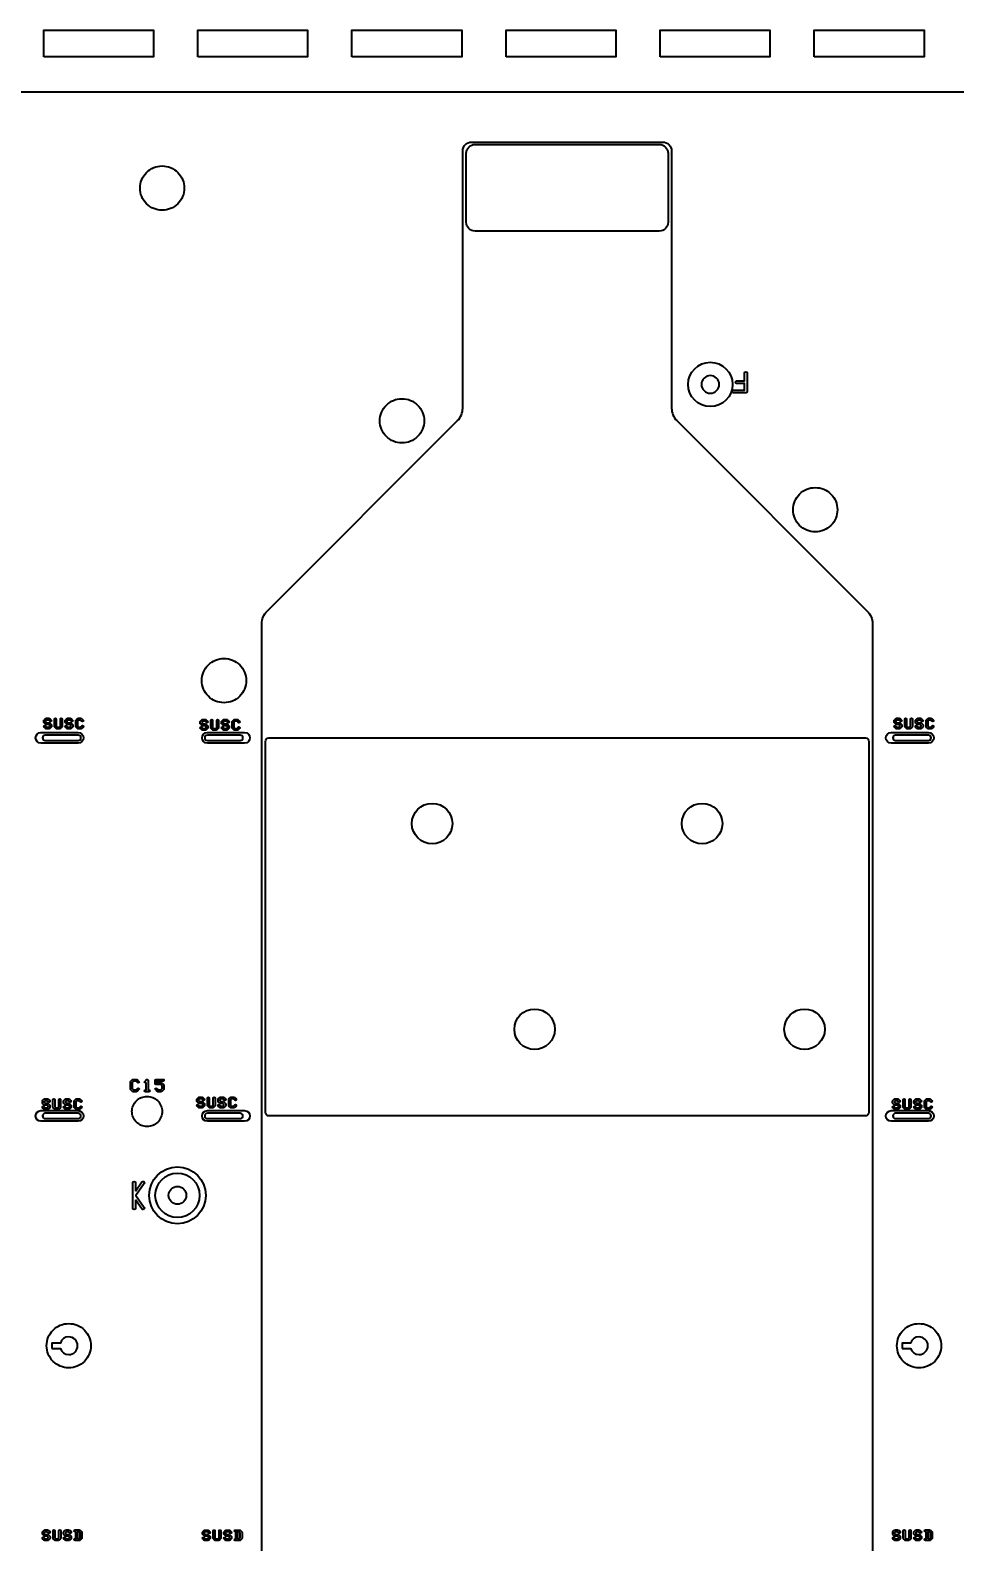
# Model space of a CAD drawing. Extents: x 2864 to 3941, y 2420 to 3182.
# Drawn here: x 3081.8 to 3134, y 2686.2 to 2771.5 of the extents above; entities that cross this region are included whole.
import ezdxf

# ---------------------------------------------------------------- set-up
doc = ezdxf.new("R2010")
doc.units = 0
doc.layers.get('Defpoints').update_dxf_attribs({"lineweight": 0})
for name, color, linetype in [('susb-t_layer0', 3, 'Continuous'), ('susc-t_layer1', 2, 'Continuous'), ('ttr1_panel_layer3', 7, 'Continuous')]:
    doc.layers.add(name, color=color, linetype=linetype)
doc.layers.add('尺寸線', color=3, linetype='Continuous', lineweight=0)
doc.styles.get("Standard").update_dxf_attribs({"font": 'simplex.shx', "height": 2.7})
doc.dimstyles.get("Standard").update_dxf_attribs({"dimtxt": 6, "dimasz": 0.18, "dimexe": 0.18, "dimexo": 0.0625, "dimgap": 0.09, "dimtad": 0, "dimtih": 1, "dimtoh": 1, "dimdec": 4, "dimzin": 0, "dimdsep": 46, "dimtxsty": 'Standard', "dimcen": 0.09, "dimadec": 0, "dimazin": 0, "dimtfac": 1, "dimtdec": 4, "dimtofl": 0, "dimtmove": 0, "dimatfit": 3, "dimfxl": 0, "dimtolj": 1, "dimtzin": 0, "dimarcsym": 0})

# ---------------------------------------------------------------- blocks, each defined once
blk = doc.blocks.new('*D6')
at = {"layer": 'Defpoints', "color": 0, "linetype": 'Continuous'}
for p in [(3264.244, 2768.025), (3072.244, 2751.506), (3264.244, 2751.506)]:
    blk.add_point(p, dxfattribs=at)
at = {"layer": '尺寸線', "color": 0, "linetype": 'Continuous', "lineweight": -2}
for p, q in [((3072.244, 2751.569), (3072.244, 2768.205)), ((3072.424, 2768.025), (3150.568, 2768.025)), ((3264.064, 2768.025), (3168.748, 2768.025)), ((3264.244, 2751.569), (3264.244, 2768.205))]:
    blk.add_line(p, q, dxfattribs=at)
at = {"layer": '尺寸線', "color": 0, "linetype": 'Continuous'}
for points in [[(3072.424, 2768.055), (3072.424, 2767.995), (3072.244, 2768.025)], [(3264.064, 2767.995), (3264.064, 2768.055), (3264.244, 2768.025)]]:
    blk.add_solid(points, dxfattribs=at)
at = {"layer": '尺寸線', "color": 0, "linetype": 'Continuous', "insert": (3159.658, 2768.025), "char_height": 2.7, "attachment_point": 5}
blk.add_mtext('\\A1;192.0000', dxfattribs=at)

msp = doc.modelspace()

# ---------------------------------------------------------------- linework, layer by layer
at = {"layer": 'susb-t_layer0', "linetype": 'Continuous'}
msp.add_lwpolyline([(3106.4627, 2760.65365), (3106.4627, 2764.54823, -0.414216), (3106.96258, 2765.04835), (3117.36261, 2765.04835, -0.414367), (3117.86273, 2764.54823), (3117.86273, 2760.65365, -0.414365), (3117.36261, 2760.15377), (3106.96258, 2760.15377, -0.414216)], format="xyb", close=True, dxfattribs=at)
at = {"layer": 'susc-t_layer1', "linetype": 'Continuous'}
msp.add_lwpolyline([(3095.12719, 2710.42347), (3095.12719, 2731.35947, -0.414223), (3095.32719, 2731.55947), (3128.99494, 2731.55947, -0.414223), (3129.19494, 2731.35947), (3129.19494, 2710.42347, -0.414223), (3128.99494, 2710.22347), (3095.32719, 2710.22347, -0.414223)], format="xyb", close=True, dxfattribs=at)
at = {"layer": 'susc-t_layer1'}
for centre in [(3104.53967, 2726.72077), (3119.77942, 2726.72077), (3110.32173, 2715.115), (3125.56173, 2715.115)]:
    msp.add_circle(centre, 1.14241, dxfattribs=at)
at = {"layer": 'ttr1_panel_layer3'}
for p, q in [((3084.47026, 2686.26367), (3084.38748, 2686.26367)), ((3093.50978, 2686.25847), (3093.427, 2686.25847)), ((3132.47026, 2686.26367), (3132.38748, 2686.26367))]:
    msp.add_line(p, q, dxfattribs=at)
at = {"layer": 'ttr1_panel_layer3', "linetype": 'Continuous'}
for points in [[(3082.61107, 2769.99278), (3082.61107, 2771.49278), (3088.81107, 2771.49278), (3088.81107, 2769.99278)], [(3091.31107, 2769.99278), (3091.31107, 2771.49278), (3097.51107, 2771.49278), (3097.51107, 2769.99278)], [(3100.01107, 2769.99278), (3100.01107, 2771.49278), (3106.21107, 2771.49278), (3106.21107, 2769.99278)], [(3108.71107, 2769.99278), (3108.71107, 2771.49278), (3114.91107, 2771.49278), (3114.91107, 2769.99278)], [(3117.41107, 2769.99278), (3117.41107, 2771.49278), (3123.61107, 2771.49278), (3123.61107, 2769.99278)], [(3126.11107, 2769.99278), (3126.11107, 2771.49278), (3132.31107, 2771.49278), (3132.31107, 2769.99278)], [(3084.52026, 2686.36367), (3084.61511, 2686.36367), (3084.6686, 2686.41716), (3084.6686, 2686.70687), (3084.61511, 2686.76036), (3084.52026, 2686.76036)], [(3093.55978, 2686.35847), (3093.65463, 2686.35847), (3093.70812, 2686.41196), (3093.70812, 2686.70166), (3093.65463, 2686.75515), (3093.55978, 2686.75515)], [(3132.52026, 2686.36367), (3132.61511, 2686.36367), (3132.6686, 2686.41716), (3132.6686, 2686.70687), (3132.61511, 2686.76036), (3132.52026, 2686.76036)]]:
    msp.add_lwpolyline(points, close=True, dxfattribs=at)
for points in [[(3094.92399, 2667.73867), (3094.92399, 2737.99786, -0.198849), (3095.21685, 2738.70474), (3105.97223, 2749.46012, 0.198916), (3106.26509, 2750.16726), (3106.26509, 2764.68031, -0.414068), (3106.76522, 2765.18018), (3117.56022, 2765.18018, -0.414218), (3118.06009, 2764.68031), (3118.06009, 2750.16726, 0.198916), (3118.35295, 2749.46012), (3129.10528, 2738.70779, -0.198916), (3129.39814, 2738.00066), (3129.39814, 2667.70082, -0.198917), (3129.10528, 2666.99369), (3117.35103, 2655.23943, 0.198625), (3117.20487, 2654.88627), (3117.20487, 2646.80551, -0.414364), (3116.70474, 2646.30539), (3107.70476, 2646.30539, -0.414217), (3107.20489, 2646.80551), (3107.20489, 2654.83648, 0.198853), (3107.05843, 2655.18996), (3095.21685, 2667.03153, -0.198917)], [(3088.04933, 2762.58209, -0.414215), (3089.29933, 2763.83209, -0.414215), (3090.54933, 2762.58209, -0.414215), (3089.29933, 2761.33209, -0.414215)], [(3119.74359, 2751.50645, 0.414217), (3120.24359, 2751.00645, 0.414217), (3120.74359, 2751.50645, 0.414217), (3120.24359, 2752.00645, 0.414217)], [(3101.58744, 2749.45072, -0.414215), (3102.83744, 2750.70072, -0.414215), (3104.08744, 2749.45072, -0.414215), (3102.83744, 2748.20072, -0.414215)], [(3124.91663, 2744.4339, -0.414215), (3126.16663, 2745.6839, -0.414215), (3127.41663, 2744.4339, -0.414215), (3126.16663, 2743.1839, -0.414215)], [(3091.53994, 2734.79199, -0.414215), (3092.78994, 2736.04199, -0.414215), (3094.03994, 2734.79199, -0.414215), (3092.78994, 2733.54199, -0.414215)], [(3082.61932, 2732.44894), (3082.61932, 2732.53172, -0.200121), (3082.63412, 2732.56723), (3082.71659, 2732.6497, -0.200121), (3082.7521, 2732.6645), (3082.91767, 2732.6645, -0.200121), (3082.95318, 2732.6497), (3083.0358, 2732.56708, -1), (3082.96509, 2732.49637), (3082.89696, 2732.5645), (3082.77281, 2732.5645), (3082.71932, 2732.51101), (3082.71932, 2732.46965), (3082.77281, 2732.41616), (3082.91767, 2732.41616, -0.200121), (3082.95318, 2732.40136), (3083.03565, 2732.31889, -0.200121), (3083.05045, 2732.28338), (3083.05045, 2732.20059, -0.200121), (3083.03565, 2732.16508), (3082.95318, 2732.08261, -0.200121), (3082.91767, 2732.06781), (3082.7521, 2732.06781, -0.200121), (3082.71659, 2732.08261), (3082.63397, 2732.16524, -1), (3082.70468, 2732.23595), (3082.77281, 2732.16781), (3082.89696, 2732.16781), (3082.95045, 2732.2213), (3082.95045, 2732.26267), (3082.89696, 2732.31616), (3082.7521, 2732.31616, -0.200121), (3082.71659, 2732.33096), (3082.63412, 2732.41343, -0.200121)], [(3083.21932, 2732.20059), (3083.21932, 2732.6145, -1), (3083.31932, 2732.6145), (3083.31932, 2732.2213), (3083.37281, 2732.16781), (3083.49696, 2732.16781), (3083.55045, 2732.2213), (3083.55045, 2732.6145, -1), (3083.65045, 2732.6145), (3083.65045, 2732.20059, -0.200121), (3083.63565, 2732.16508), (3083.55318, 2732.08261, -0.200121), (3083.51767, 2732.06781), (3083.3521, 2732.06781, -0.200121), (3083.31659, 2732.08261), (3083.23412, 2732.16508, -0.200121)], [(3083.81932, 2732.44894), (3083.81932, 2732.53172, -0.200121), (3083.83412, 2732.56723), (3083.91659, 2732.6497, -0.200121), (3083.9521, 2732.6645), (3084.11767, 2732.6645, -0.200121), (3084.15318, 2732.6497), (3084.2358, 2732.56708, -1), (3084.16509, 2732.49637), (3084.09696, 2732.5645), (3083.97281, 2732.5645), (3083.91932, 2732.51101), (3083.91932, 2732.46965), (3083.97281, 2732.41616), (3084.11767, 2732.41616, -0.200121), (3084.15318, 2732.40136), (3084.23565, 2732.31889, -0.200121), (3084.25045, 2732.28338), (3084.25045, 2732.20059, -0.200121), (3084.23565, 2732.16508), (3084.15318, 2732.08261, -0.200121), (3084.11767, 2732.06781), (3083.9521, 2732.06781, -0.200121), (3083.91659, 2732.08261), (3083.83397, 2732.16524, -1), (3083.90468, 2732.23595), (3083.97281, 2732.16781), (3084.09696, 2732.16781), (3084.15045, 2732.2213), (3084.15045, 2732.26267), (3084.09696, 2732.31616), (3083.9521, 2732.31616, -0.200121), (3083.91659, 2732.33096), (3083.83412, 2732.41343, -0.200121)], [(3084.41932, 2732.20059), (3084.41932, 2732.53172, -0.200121), (3084.43412, 2732.56723), (3084.51659, 2732.6497, -0.200121), (3084.5521, 2732.6645), (3084.71767, 2732.6645, -0.200121), (3084.75318, 2732.6497), (3084.8358, 2732.56708, -1), (3084.76509, 2732.49637), (3084.69696, 2732.5645), (3084.57281, 2732.5645), (3084.51932, 2732.51101), (3084.51932, 2732.2213), (3084.57281, 2732.16781), (3084.69696, 2732.16781), (3084.76509, 2732.23595, -1), (3084.8358, 2732.16524), (3084.75318, 2732.08261, -0.200121), (3084.71767, 2732.06781), (3084.5521, 2732.06781, -0.200121), (3084.51659, 2732.08261), (3084.43412, 2732.16508, -0.200121)], [(3091.44824, 2732.37718), (3091.44824, 2732.45997, -0.200121), (3091.46304, 2732.49548), (3091.54551, 2732.57795, -0.200121), (3091.58102, 2732.59275), (3091.74658, 2732.59275, -0.200121), (3091.78209, 2732.57795), (3091.86472, 2732.49532, -1), (3091.79401, 2732.42461), (3091.72587, 2732.49275), (3091.60173, 2732.49275), (3091.54824, 2732.43926), (3091.54824, 2732.39789), (3091.60173, 2732.3444), (3091.74658, 2732.3444, -0.200121), (3091.78209, 2732.3296), (3091.86456, 2732.24713, -0.200121), (3091.87936, 2732.21162), (3091.87936, 2732.12884, -0.200121), (3091.86456, 2732.09333), (3091.78209, 2732.01086, -0.200121), (3091.74658, 2731.99606), (3091.58102, 2731.99606, -0.200121), (3091.54551, 2732.01086), (3091.46288, 2732.09348, -1), (3091.53359, 2732.16419), (3091.60173, 2732.09606), (3091.72587, 2732.09606), (3091.77936, 2732.14955), (3091.77936, 2732.19091), (3091.72587, 2732.2444), (3091.58102, 2732.2444, -0.200121), (3091.54551, 2732.2592), (3091.46304, 2732.34167, -0.200121)], [(3092.04824, 2732.12884), (3092.04824, 2732.54275, -1), (3092.14824, 2732.54275), (3092.14824, 2732.14955), (3092.20173, 2732.09606), (3092.32587, 2732.09606), (3092.37936, 2732.14955), (3092.37936, 2732.54275, -1), (3092.47936, 2732.54275), (3092.47936, 2732.12884, -0.200121), (3092.46456, 2732.09333), (3092.38209, 2732.01086, -0.200121), (3092.34658, 2731.99606), (3092.18102, 2731.99606, -0.200121), (3092.14551, 2732.01086), (3092.06304, 2732.09333, -0.200121)], [(3092.64824, 2732.37718), (3092.64824, 2732.45997, -0.200121), (3092.66304, 2732.49548), (3092.74551, 2732.57795, -0.200121), (3092.78102, 2732.59275), (3092.94658, 2732.59275, -0.200121), (3092.98209, 2732.57795), (3093.06472, 2732.49532, -1), (3092.99401, 2732.42461), (3092.92587, 2732.49275), (3092.80173, 2732.49275), (3092.74824, 2732.43926), (3092.74824, 2732.39789), (3092.80173, 2732.3444), (3092.94658, 2732.3444, -0.200121), (3092.98209, 2732.3296), (3093.06456, 2732.24713, -0.200121), (3093.07936, 2732.21162), (3093.07936, 2732.12884, -0.200121), (3093.06456, 2732.09333), (3092.98209, 2732.01086, -0.200121), (3092.94658, 2731.99606), (3092.78102, 2731.99606, -0.200121), (3092.74551, 2732.01086), (3092.66288, 2732.09348, -1), (3092.73359, 2732.16419), (3092.80173, 2732.09606), (3092.92587, 2732.09606), (3092.97936, 2732.14955), (3092.97936, 2732.19091), (3092.92587, 2732.2444), (3092.78102, 2732.2444, -0.200121), (3092.74551, 2732.2592), (3092.66304, 2732.34167, -0.200121)], [(3093.24824, 2732.12884), (3093.24824, 2732.45997, -0.200121), (3093.26304, 2732.49548), (3093.34551, 2732.57795, -0.200121), (3093.38102, 2732.59275), (3093.54658, 2732.59275, -0.200121), (3093.58209, 2732.57795), (3093.66472, 2732.49532, -1), (3093.59401, 2732.42461), (3093.52587, 2732.49275), (3093.40173, 2732.49275), (3093.34824, 2732.43926), (3093.34824, 2732.14955), (3093.40173, 2732.09606), (3093.52587, 2732.09606), (3093.59401, 2732.16419, -1), (3093.66472, 2732.09348), (3093.58209, 2732.01086, -0.200121), (3093.54658, 2731.99606), (3093.38102, 2731.99606, -0.200121), (3093.34551, 2732.01086), (3093.26304, 2732.09333, -0.200121)], [(3130.61932, 2732.44894), (3130.61932, 2732.53172, -0.200121), (3130.63412, 2732.56723), (3130.71659, 2732.6497, -0.200121), (3130.7521, 2732.6645), (3130.91767, 2732.6645, -0.200121), (3130.95318, 2732.6497), (3131.0358, 2732.56708, -1), (3130.96509, 2732.49637), (3130.89696, 2732.5645), (3130.77281, 2732.5645), (3130.71932, 2732.51101), (3130.71932, 2732.46965), (3130.77281, 2732.41616), (3130.91767, 2732.41616, -0.200121), (3130.95318, 2732.40136), (3131.03565, 2732.31889, -0.200121), (3131.05045, 2732.28338), (3131.05045, 2732.20059, -0.200121), (3131.03565, 2732.16508), (3130.95318, 2732.08261, -0.200121), (3130.91767, 2732.06781), (3130.7521, 2732.06781, -0.200121), (3130.71659, 2732.08261), (3130.63397, 2732.16524, -1), (3130.70468, 2732.23595), (3130.77281, 2732.16781), (3130.89696, 2732.16781), (3130.95045, 2732.2213), (3130.95045, 2732.26267), (3130.89696, 2732.31616), (3130.7521, 2732.31616, -0.200121), (3130.71659, 2732.33096), (3130.63412, 2732.41343, -0.200121)], [(3131.21932, 2732.20059), (3131.21932, 2732.6145, -1), (3131.31932, 2732.6145), (3131.31932, 2732.2213), (3131.37281, 2732.16781), (3131.49696, 2732.16781), (3131.55045, 2732.2213), (3131.55045, 2732.6145, -1), (3131.65045, 2732.6145), (3131.65045, 2732.20059, -0.200121), (3131.63565, 2732.16508), (3131.55318, 2732.08261, -0.200121), (3131.51767, 2732.06781), (3131.3521, 2732.06781, -0.200121), (3131.31659, 2732.08261), (3131.23412, 2732.16508, -0.200121)], [(3131.81932, 2732.44894), (3131.81932, 2732.53172, -0.200121), (3131.83412, 2732.56723), (3131.91659, 2732.6497, -0.200121), (3131.9521, 2732.6645), (3132.11767, 2732.6645, -0.200121), (3132.15318, 2732.6497), (3132.2358, 2732.56708, -1), (3132.16509, 2732.49637), (3132.09696, 2732.5645), (3131.97281, 2732.5645), (3131.91932, 2732.51101), (3131.91932, 2732.46965), (3131.97281, 2732.41616), (3132.11767, 2732.41616, -0.200121), (3132.15318, 2732.40136), (3132.23565, 2732.31889, -0.200121), (3132.25045, 2732.28338), (3132.25045, 2732.20059, -0.200121), (3132.23565, 2732.16508), (3132.15318, 2732.08261, -0.200121), (3132.11767, 2732.06781), (3131.9521, 2732.06781, -0.200121), (3131.91659, 2732.08261), (3131.83397, 2732.16524, -1), (3131.90468, 2732.23595), (3131.97281, 2732.16781), (3132.09696, 2732.16781), (3132.15045, 2732.2213), (3132.15045, 2732.26267), (3132.09696, 2732.31616), (3131.9521, 2732.31616, -0.200121), (3131.91659, 2732.33096), (3131.83412, 2732.41343, -0.200121)], [(3132.41932, 2732.20059), (3132.41932, 2732.53172, -0.200121), (3132.43412, 2732.56723), (3132.51659, 2732.6497, -0.200121), (3132.5521, 2732.6645), (3132.71767, 2732.6645, -0.200121), (3132.75318, 2732.6497), (3132.8358, 2732.56708, -1), (3132.76509, 2732.49637), (3132.69696, 2732.5645), (3132.57281, 2732.5645), (3132.51932, 2732.51101), (3132.51932, 2732.2213), (3132.57281, 2732.16781), (3132.69696, 2732.16781), (3132.76509, 2732.23595, -1), (3132.8358, 2732.16524), (3132.75318, 2732.08261, -0.200121), (3132.71767, 2732.06781), (3132.5521, 2732.06781, -0.200121), (3132.51659, 2732.08261), (3132.43412, 2732.16508, -0.200121)], [(3082.45421, 2731.25947, -1), (3082.45421, 2731.85947), (3084.5595, 2731.85947, -1), (3084.5595, 2731.25947)], [(3082.70204, 2731.40947), (3084.5595, 2731.40947, 1), (3084.5595, 2731.70947), (3082.70204, 2731.70947, 1)], [(3091.85001, 2731.25947, -1), (3091.85001, 2731.85947), (3093.9553, 2731.85947, -1), (3093.9553, 2731.25947)], [(3091.85001, 2731.40947), (3093.70747, 2731.40947, 1), (3093.70747, 2731.70947), (3091.85001, 2731.70947, 1)], [(3130.45421, 2731.25947, -1), (3130.45421, 2731.85947), (3132.5595, 2731.85947, -1), (3132.5595, 2731.25947)], [(3130.70204, 2731.40947), (3132.5595, 2731.40947, 1), (3132.5595, 2731.70947), (3130.70204, 2731.70947, 1)], [(3087.50154, 2711.74192), (3087.50154, 2712.13927, -0.200121), (3087.51634, 2712.17478), (3087.61537, 2712.2738, -0.200121), (3087.65088, 2712.2886), (3087.84955, 2712.2886, -0.200121), (3087.88506, 2712.2738), (3087.98424, 2712.17462, -1), (3087.91353, 2712.10391), (3087.82884, 2712.1886), (3087.67159, 2712.1886), (3087.60154, 2712.11856), (3087.60154, 2711.76263), (3087.67159, 2711.69258), (3087.82884, 2711.69258), (3087.91353, 2711.77727, -1), (3087.98424, 2711.70656), (3087.88506, 2711.60738, -0.200121), (3087.84955, 2711.59258), (3087.65088, 2711.59258, -0.200121), (3087.61537, 2711.60738), (3087.51634, 2711.70641, -0.200121)], [(3088.90154, 2712.03993), (3088.90154, 2712.2386, -0.414253), (3088.95154, 2712.2886), (3089.34889, 2712.2886, -1), (3089.34889, 2712.1886), (3089.00154, 2712.1886), (3089.00154, 2712.08993), (3089.24955, 2712.08993, -0.200121), (3089.28506, 2712.07513), (3089.38409, 2711.9761, -0.200121), (3089.39889, 2711.94059), (3089.39889, 2711.74192, -0.200121), (3089.38409, 2711.70641), (3089.28506, 2711.60738, -0.200121), (3089.24955, 2711.59258), (3089.05088, 2711.59258, -0.200121), (3089.01537, 2711.60738), (3088.91618, 2711.70656, -1), (3088.98689, 2711.77727), (3089.07159, 2711.69258), (3089.22884, 2711.69258), (3089.29889, 2711.76263), (3089.29889, 2711.91988), (3089.22884, 2711.98993), (3088.95154, 2711.98993, -0.414253)], [(3082.53351, 2710.96881), (3082.53351, 2711.05159, -0.200121), (3082.54831, 2711.0871), (3082.63078, 2711.16957, -0.200121), (3082.66629, 2711.18437), (3082.83186, 2711.18437, -0.200121), (3082.86737, 2711.16957), (3082.94999, 2711.08695, -1), (3082.87928, 2711.01624), (3082.81115, 2711.08437), (3082.687, 2711.08437), (3082.63351, 2711.03088), (3082.63351, 2710.98952), (3082.687, 2710.93603), (3082.83186, 2710.93603, -0.200121), (3082.86737, 2710.92123), (3082.94984, 2710.83876, -0.200121), (3082.96464, 2710.80325), (3082.96464, 2710.72047, -0.200121), (3082.94984, 2710.68496), (3082.86737, 2710.60249, -0.200121), (3082.83186, 2710.58769), (3082.66629, 2710.58769, -0.200121), (3082.63078, 2710.60249), (3082.54816, 2710.68511, -1), (3082.61887, 2710.75582), (3082.687, 2710.68769), (3082.81115, 2710.68769), (3082.86464, 2710.74118), (3082.86464, 2710.78254), (3082.81115, 2710.83603), (3082.66629, 2710.83603, -0.200121), (3082.63078, 2710.85083), (3082.54831, 2710.9333, -0.200121)], [(3083.13351, 2710.72047), (3083.13351, 2711.13437, -1), (3083.23351, 2711.13437), (3083.23351, 2710.74118), (3083.287, 2710.68769), (3083.41115, 2710.68769), (3083.46464, 2710.74118), (3083.46464, 2711.13437, -1), (3083.56464, 2711.13437), (3083.56464, 2710.72047, -0.200121), (3083.54984, 2710.68496), (3083.46737, 2710.60249, -0.200121), (3083.43186, 2710.58769), (3083.26629, 2710.58769, -0.200121), (3083.23078, 2710.60249), (3083.14831, 2710.68496, -0.200121)], [(3083.73351, 2710.96881), (3083.73351, 2711.05159, -0.200121), (3083.74831, 2711.0871), (3083.83078, 2711.16957, -0.200121), (3083.86629, 2711.18437), (3084.03186, 2711.18437, -0.200121), (3084.06737, 2711.16957), (3084.14999, 2711.08695, -1), (3084.07928, 2711.01624), (3084.01115, 2711.08437), (3083.887, 2711.08437), (3083.83351, 2711.03088), (3083.83351, 2710.98952), (3083.887, 2710.93603), (3084.03186, 2710.93603, -0.200121), (3084.06737, 2710.92123), (3084.14984, 2710.83876, -0.200121), (3084.16464, 2710.80325), (3084.16464, 2710.72047, -0.200121), (3084.14984, 2710.68496), (3084.06737, 2710.60249, -0.200121), (3084.03186, 2710.58769), (3083.86629, 2710.58769, -0.200121), (3083.83078, 2710.60249), (3083.74816, 2710.68511, -1), (3083.81887, 2710.75582), (3083.887, 2710.68769), (3084.01115, 2710.68769), (3084.06464, 2710.74118), (3084.06464, 2710.78254), (3084.01115, 2710.83603), (3083.86629, 2710.83603, -0.200121), (3083.83078, 2710.85083), (3083.74831, 2710.9333, -0.200121)], [(3084.33351, 2710.72047), (3084.33351, 2711.05159, -0.200121), (3084.34831, 2711.0871), (3084.43078, 2711.16957, -0.200121), (3084.46629, 2711.18437), (3084.63186, 2711.18437, -0.200121), (3084.66737, 2711.16957), (3084.74999, 2711.08695, -1), (3084.67928, 2711.01624), (3084.61115, 2711.08437), (3084.487, 2711.08437), (3084.43351, 2711.03088), (3084.43351, 2710.74118), (3084.487, 2710.68769), (3084.61115, 2710.68769), (3084.67928, 2710.75582, -1), (3084.74999, 2710.68511), (3084.66737, 2710.60249, -0.200121), (3084.63186, 2710.58769), (3084.46629, 2710.58769, -0.200121), (3084.43078, 2710.60249), (3084.34831, 2710.68496, -0.200121)], [(3087.59497, 2710.47593, -0.414215), (3088.44497, 2711.32593, -0.414215), (3089.29497, 2710.47593, -0.414215), (3088.44497, 2709.62593, -0.414215)], [(3091.2537, 2711.06429), (3091.2537, 2711.14708, -0.200121), (3091.2685, 2711.18259), (3091.35097, 2711.26506, -0.200121), (3091.38648, 2711.27986), (3091.55205, 2711.27986, -0.200121), (3091.58756, 2711.26506), (3091.67018, 2711.18243, -1), (3091.59947, 2711.11172), (3091.53134, 2711.17986), (3091.40719, 2711.17986), (3091.3537, 2711.12637), (3091.3537, 2711.085), (3091.40719, 2711.03151), (3091.55205, 2711.03151, -0.200121), (3091.58756, 2711.01671), (3091.67003, 2710.93424, -0.200121), (3091.68483, 2710.89873), (3091.68483, 2710.81595, -0.200121), (3091.67003, 2710.78044), (3091.58756, 2710.69797, -0.200121), (3091.55205, 2710.68317), (3091.38648, 2710.68317, -0.200121), (3091.35097, 2710.69797), (3091.26835, 2710.78059, -1), (3091.33906, 2710.8513), (3091.40719, 2710.78317), (3091.53134, 2710.78317), (3091.58483, 2710.83666), (3091.58483, 2710.87802), (3091.53134, 2710.93151), (3091.38648, 2710.93151, -0.200121), (3091.35097, 2710.94631), (3091.2685, 2711.02878, -0.200121)], [(3091.8537, 2710.81595), (3091.8537, 2711.22986, -1), (3091.9537, 2711.22986), (3091.9537, 2710.83666), (3092.00719, 2710.78317), (3092.13134, 2710.78317), (3092.18483, 2710.83666), (3092.18483, 2711.22986, -1), (3092.28483, 2711.22986), (3092.28483, 2710.81595, -0.200121), (3092.27003, 2710.78044), (3092.18756, 2710.69797, -0.200121), (3092.15205, 2710.68317), (3091.98648, 2710.68317, -0.200121), (3091.95097, 2710.69797), (3091.8685, 2710.78044, -0.200121)], [(3092.4537, 2711.06429), (3092.4537, 2711.14708, -0.200121), (3092.4685, 2711.18259), (3092.55097, 2711.26506, -0.200121), (3092.58648, 2711.27986), (3092.75205, 2711.27986, -0.200121), (3092.78756, 2711.26506), (3092.87018, 2711.18243, -1), (3092.79947, 2711.11172), (3092.73134, 2711.17986), (3092.60719, 2711.17986), (3092.5537, 2711.12637), (3092.5537, 2711.085), (3092.60719, 2711.03151), (3092.75205, 2711.03151, -0.200121), (3092.78756, 2711.01671), (3092.87003, 2710.93424, -0.200121), (3092.88483, 2710.89873), (3092.88483, 2710.81595, -0.200121), (3092.87003, 2710.78044), (3092.78756, 2710.69797, -0.200121), (3092.75205, 2710.68317), (3092.58648, 2710.68317, -0.200121), (3092.55097, 2710.69797), (3092.46835, 2710.78059, -1), (3092.53906, 2710.8513), (3092.60719, 2710.78317), (3092.73134, 2710.78317), (3092.78483, 2710.83666), (3092.78483, 2710.87802), (3092.73134, 2710.93151), (3092.58648, 2710.93151, -0.200121), (3092.55097, 2710.94631), (3092.4685, 2711.02878, -0.200121)], [(3093.0537, 2710.81595), (3093.0537, 2711.14708, -0.200121), (3093.0685, 2711.18259), (3093.15097, 2711.26506, -0.200121), (3093.18648, 2711.27986), (3093.35205, 2711.27986, -0.200121), (3093.38756, 2711.26506), (3093.47018, 2711.18243, -1), (3093.39947, 2711.11172), (3093.33134, 2711.17986), (3093.20719, 2711.17986), (3093.1537, 2711.12637), (3093.1537, 2710.83666), (3093.20719, 2710.78317), (3093.33134, 2710.78317), (3093.39947, 2710.8513, -1), (3093.47018, 2710.78059), (3093.38756, 2710.69797, -0.200121), (3093.35205, 2710.68317), (3093.18648, 2710.68317, -0.200121), (3093.15097, 2710.69797), (3093.0685, 2710.78044, -0.200121)], [(3130.53351, 2710.96881), (3130.53351, 2711.05159, -0.200121), (3130.54831, 2711.0871), (3130.63078, 2711.16957, -0.200121), (3130.66629, 2711.18437), (3130.83186, 2711.18437, -0.200121), (3130.86737, 2711.16957), (3130.94999, 2711.08695, -1), (3130.87928, 2711.01624), (3130.81115, 2711.08437), (3130.687, 2711.08437), (3130.63351, 2711.03088), (3130.63351, 2710.98952), (3130.687, 2710.93603), (3130.83186, 2710.93603, -0.200121), (3130.86737, 2710.92123), (3130.94984, 2710.83876, -0.200121), (3130.96464, 2710.80325), (3130.96464, 2710.72047, -0.200121), (3130.94984, 2710.68496), (3130.86737, 2710.60249, -0.200121), (3130.83186, 2710.58769), (3130.66629, 2710.58769, -0.200121), (3130.63078, 2710.60249), (3130.54816, 2710.68511, -1), (3130.61887, 2710.75582), (3130.687, 2710.68769), (3130.81115, 2710.68769), (3130.86464, 2710.74118), (3130.86464, 2710.78254), (3130.81115, 2710.83603), (3130.66629, 2710.83603, -0.200121), (3130.63078, 2710.85083), (3130.54831, 2710.9333, -0.200121)], [(3131.13351, 2710.72047), (3131.13351, 2711.13437, -1), (3131.23351, 2711.13437), (3131.23351, 2710.74118), (3131.287, 2710.68769), (3131.41115, 2710.68769), (3131.46464, 2710.74118), (3131.46464, 2711.13437, -1), (3131.56464, 2711.13437), (3131.56464, 2710.72047, -0.200121), (3131.54984, 2710.68496), (3131.46737, 2710.60249, -0.200121), (3131.43186, 2710.58769), (3131.26629, 2710.58769, -0.200121), (3131.23078, 2710.60249), (3131.14831, 2710.68496, -0.200121)], [(3131.73351, 2710.96881), (3131.73351, 2711.05159, -0.200121), (3131.74831, 2711.0871), (3131.83078, 2711.16957, -0.200121), (3131.86629, 2711.18437), (3132.03186, 2711.18437, -0.200121), (3132.06737, 2711.16957), (3132.14999, 2711.08695, -1), (3132.07928, 2711.01624), (3132.01115, 2711.08437), (3131.887, 2711.08437), (3131.83351, 2711.03088), (3131.83351, 2710.98952), (3131.887, 2710.93603), (3132.03186, 2710.93603, -0.200121), (3132.06737, 2710.92123), (3132.14984, 2710.83876, -0.200121), (3132.16464, 2710.80325), (3132.16464, 2710.72047, -0.200121), (3132.14984, 2710.68496), (3132.06737, 2710.60249, -0.200121), (3132.03186, 2710.58769), (3131.86629, 2710.58769, -0.200121), (3131.83078, 2710.60249), (3131.74816, 2710.68511, -1), (3131.81887, 2710.75582), (3131.887, 2710.68769), (3132.01115, 2710.68769), (3132.06464, 2710.74118), (3132.06464, 2710.78254), (3132.01115, 2710.83603), (3131.86629, 2710.83603, -0.200121), (3131.83078, 2710.85083), (3131.74831, 2710.9333, -0.200121)], [(3132.33351, 2710.72047), (3132.33351, 2711.05159, -0.200121), (3132.34831, 2711.0871), (3132.43078, 2711.16957, -0.200121), (3132.46629, 2711.18437), (3132.63186, 2711.18437, -0.200121), (3132.66737, 2711.16957), (3132.74999, 2711.08695, -1), (3132.67928, 2711.01624), (3132.61115, 2711.08437), (3132.487, 2711.08437), (3132.43351, 2711.03088), (3132.43351, 2710.74118), (3132.487, 2710.68769), (3132.61115, 2710.68769), (3132.67928, 2710.75582, -1), (3132.74999, 2710.68511), (3132.66737, 2710.60249, -0.200121), (3132.63186, 2710.58769), (3132.46629, 2710.58769, -0.200121), (3132.43078, 2710.60249), (3132.34831, 2710.68496, -0.200121)], [(3082.45421, 2709.92347, -1), (3082.45421, 2710.52347), (3084.5595, 2710.52347, -1), (3084.5595, 2709.92347)], [(3082.70204, 2710.07347), (3084.5595, 2710.07347, 1), (3084.5595, 2710.37347), (3082.70204, 2710.37347, 1)], [(3091.85001, 2709.92347, -1), (3091.85001, 2710.52347), (3093.9553, 2710.52347, -1), (3093.9553, 2709.92347)], [(3091.85001, 2710.07347), (3093.70747, 2710.07347, 1), (3093.70747, 2710.37347), (3091.85001, 2710.37347, 1)], [(3130.45421, 2709.92347, -1), (3130.45421, 2710.52347), (3132.5595, 2710.52347, -1), (3132.5595, 2709.92347)], [(3130.70204, 2710.07347), (3132.5595, 2710.07347, 1), (3132.5595, 2710.37347), (3130.70204, 2710.37347, 1)], [(3089.66107, 2705.74278, -0.414217), (3090.16107, 2706.24278, -0.414217), (3090.66107, 2705.74278, -0.414217), (3090.16107, 2705.24278, -0.414217)], [(3082.77663, 2697.25683, -0.414215), (3084.02663, 2698.50683, -0.414215), (3085.27663, 2697.25683, -0.414215), (3084.02663, 2696.00683, -0.414215)], [(3130.77663, 2697.25683, -0.414215), (3132.02663, 2698.50683, -0.414215), (3133.27663, 2697.25683, -0.414215), (3132.02663, 2696.00683, -0.414215)], [(3083.07549, 2697.10683), (3083.54966, 2697.10683, 0.327544), (3084.02663, 2696.75683, 0.414217), (3084.52663, 2697.25683, 0.414217), (3084.02663, 2697.75683, 0.327542), (3083.54966, 2697.40683), (3083.07549, 2697.40683)], [(3131.07549, 2697.10683), (3131.54966, 2697.10683, 0.327544), (3132.02663, 2696.75683, 0.414217), (3132.52663, 2697.25683, 0.414217), (3132.02663, 2697.75683, 0.327542), (3131.54966, 2697.40683), (3131.07549, 2697.40683)], [(3082.53748, 2686.6448), (3082.53748, 2686.72758, -0.200121), (3082.55228, 2686.76309), (3082.63475, 2686.84556, -0.200121), (3082.67026, 2686.86036), (3082.83582, 2686.86036, -0.200121), (3082.87133, 2686.84556), (3082.95396, 2686.76294, -1), (3082.88325, 2686.69223), (3082.81511, 2686.76036), (3082.69097, 2686.76036), (3082.63748, 2686.70687), (3082.63748, 2686.66551), (3082.69097, 2686.61202), (3082.83582, 2686.61202, -0.200121), (3082.87133, 2686.59722), (3082.9538, 2686.51475, -0.200121), (3082.9686, 2686.47924), (3082.9686, 2686.39645, -0.200121), (3082.9538, 2686.36094), (3082.87133, 2686.27847, -0.200121), (3082.83582, 2686.26367), (3082.67026, 2686.26367, -0.200121), (3082.63475, 2686.27847), (3082.55212, 2686.3611, -1), (3082.62283, 2686.43181), (3082.69097, 2686.36367), (3082.81511, 2686.36367), (3082.8686, 2686.41716), (3082.8686, 2686.45853), (3082.81511, 2686.51202), (3082.67026, 2686.51202, -0.200121), (3082.63475, 2686.52682), (3082.55228, 2686.60929, -0.200121)], [(3083.13748, 2686.39645), (3083.13748, 2686.81036, -1), (3083.23748, 2686.81036), (3083.23748, 2686.41716), (3083.29097, 2686.36367), (3083.41511, 2686.36367), (3083.4686, 2686.41716), (3083.4686, 2686.81036, -1), (3083.5686, 2686.81036), (3083.5686, 2686.39645, -0.200121), (3083.5538, 2686.36094), (3083.47133, 2686.27847, -0.200121), (3083.43582, 2686.26367), (3083.27026, 2686.26367, -0.200121), (3083.23475, 2686.27847), (3083.15228, 2686.36094, -0.200121)], [(3083.73748, 2686.6448), (3083.73748, 2686.72758, -0.200121), (3083.75228, 2686.76309), (3083.83475, 2686.84556, -0.200121), (3083.87026, 2686.86036), (3084.03582, 2686.86036, -0.200121), (3084.07133, 2686.84556), (3084.15396, 2686.76294, -1), (3084.08325, 2686.69223), (3084.01511, 2686.76036), (3083.89097, 2686.76036), (3083.83748, 2686.70687), (3083.83748, 2686.66551), (3083.89097, 2686.61202), (3084.03582, 2686.61202, -0.200121), (3084.07133, 2686.59722), (3084.1538, 2686.51475, -0.200121), (3084.1686, 2686.47924), (3084.1686, 2686.39645, -0.200121), (3084.1538, 2686.36094), (3084.07133, 2686.27847, -0.200121), (3084.03582, 2686.26367), (3083.87026, 2686.26367, -0.200121), (3083.83475, 2686.27847), (3083.75212, 2686.3611, -1), (3083.82283, 2686.43181), (3083.89097, 2686.36367), (3084.01511, 2686.36367), (3084.0686, 2686.41716), (3084.0686, 2686.45853), (3084.01511, 2686.51202), (3083.87026, 2686.51202, -0.200121), (3083.83475, 2686.52682), (3083.75228, 2686.60929, -0.200121)], [(3091.577, 2686.63959), (3091.577, 2686.72237, -0.200121), (3091.5918, 2686.75788), (3091.67427, 2686.84035, -0.200121), (3091.70978, 2686.85515), (3091.87534, 2686.85515, -0.200121), (3091.91085, 2686.84035), (3091.99348, 2686.75773, -1), (3091.92277, 2686.68702), (3091.85463, 2686.75515), (3091.73049, 2686.75515), (3091.677, 2686.70166), (3091.677, 2686.6603), (3091.73049, 2686.60681), (3091.87534, 2686.60681, -0.200121), (3091.91085, 2686.59201), (3091.99332, 2686.50954, -0.200121), (3092.00812, 2686.47403), (3092.00812, 2686.39125, -0.200121), (3091.99332, 2686.35574), (3091.91085, 2686.27327, -0.200121), (3091.87534, 2686.25847), (3091.70978, 2686.25847, -0.200121), (3091.67427, 2686.27327), (3091.59164, 2686.35589, -1), (3091.66235, 2686.4266), (3091.73049, 2686.35847), (3091.85463, 2686.35847), (3091.90812, 2686.41196), (3091.90812, 2686.45332), (3091.85463, 2686.50681), (3091.70978, 2686.50681, -0.200121), (3091.67427, 2686.52161), (3091.5918, 2686.60408, -0.200121)], [(3092.177, 2686.39125), (3092.177, 2686.80515, -1), (3092.277, 2686.80515), (3092.277, 2686.41196), (3092.33049, 2686.35847), (3092.45463, 2686.35847), (3092.50812, 2686.41196), (3092.50812, 2686.80515, -1), (3092.60812, 2686.80515), (3092.60812, 2686.39125, -0.200121), (3092.59332, 2686.35574), (3092.51085, 2686.27327, -0.200121), (3092.47534, 2686.25847), (3092.30978, 2686.25847, -0.200121), (3092.27427, 2686.27327), (3092.1918, 2686.35574, -0.200121)], [(3092.777, 2686.63959), (3092.777, 2686.72237, -0.200121), (3092.7918, 2686.75788), (3092.87427, 2686.84035, -0.200121), (3092.90978, 2686.85515), (3093.07534, 2686.85515, -0.200121), (3093.11085, 2686.84035), (3093.19348, 2686.75773, -1), (3093.12277, 2686.68702), (3093.05463, 2686.75515), (3092.93049, 2686.75515), (3092.877, 2686.70166), (3092.877, 2686.6603), (3092.93049, 2686.60681), (3093.07534, 2686.60681, -0.200121), (3093.11085, 2686.59201), (3093.19332, 2686.50954, -0.200121), (3093.20812, 2686.47403), (3093.20812, 2686.39125, -0.200121), (3093.19332, 2686.35574), (3093.11085, 2686.27327, -0.200121), (3093.07534, 2686.25847), (3092.90978, 2686.25847, -0.200121), (3092.87427, 2686.27327), (3092.79164, 2686.35589, -1), (3092.86235, 2686.4266), (3092.93049, 2686.35847), (3093.05463, 2686.35847), (3093.10812, 2686.41196), (3093.10812, 2686.45332), (3093.05463, 2686.50681), (3092.90978, 2686.50681, -0.200121), (3092.87427, 2686.52161), (3092.7918, 2686.60408, -0.200121)], [(3130.53748, 2686.6448), (3130.53748, 2686.72758, -0.200121), (3130.55228, 2686.76309), (3130.63475, 2686.84556, -0.200121), (3130.67026, 2686.86036), (3130.83582, 2686.86036, -0.200121), (3130.87133, 2686.84556), (3130.95396, 2686.76294, -1), (3130.88325, 2686.69223), (3130.81511, 2686.76036), (3130.69097, 2686.76036), (3130.63748, 2686.70687), (3130.63748, 2686.66551), (3130.69097, 2686.61202), (3130.83582, 2686.61202, -0.200121), (3130.87133, 2686.59722), (3130.9538, 2686.51475, -0.200121), (3130.9686, 2686.47924), (3130.9686, 2686.39645, -0.200121), (3130.9538, 2686.36094), (3130.87133, 2686.27847, -0.200121), (3130.83582, 2686.26367), (3130.67026, 2686.26367, -0.200121), (3130.63475, 2686.27847), (3130.55212, 2686.3611, -1), (3130.62283, 2686.43181), (3130.69097, 2686.36367), (3130.81511, 2686.36367), (3130.8686, 2686.41716), (3130.8686, 2686.45853), (3130.81511, 2686.51202), (3130.67026, 2686.51202, -0.200121), (3130.63475, 2686.52682), (3130.55228, 2686.60929, -0.200121)], [(3131.13748, 2686.39645), (3131.13748, 2686.81036, -1), (3131.23748, 2686.81036), (3131.23748, 2686.41716), (3131.29097, 2686.36367), (3131.41511, 2686.36367), (3131.4686, 2686.41716), (3131.4686, 2686.81036, -1), (3131.5686, 2686.81036), (3131.5686, 2686.39645, -0.200121), (3131.5538, 2686.36094), (3131.47133, 2686.27847, -0.200121), (3131.43582, 2686.26367), (3131.27026, 2686.26367, -0.200121), (3131.23475, 2686.27847), (3131.15228, 2686.36094, -0.200121)], [(3131.73748, 2686.6448), (3131.73748, 2686.72758, -0.200121), (3131.75228, 2686.76309), (3131.83475, 2686.84556, -0.200121), (3131.87026, 2686.86036), (3132.03582, 2686.86036, -0.200121), (3132.07133, 2686.84556), (3132.15396, 2686.76294, -1), (3132.08325, 2686.69223), (3132.01511, 2686.76036), (3131.89097, 2686.76036), (3131.83748, 2686.70687), (3131.83748, 2686.66551), (3131.89097, 2686.61202), (3132.03582, 2686.61202, -0.200121), (3132.07133, 2686.59722), (3132.1538, 2686.51475, -0.200121), (3132.1686, 2686.47924), (3132.1686, 2686.39645, -0.200121), (3132.1538, 2686.36094), (3132.07133, 2686.27847, -0.200121), (3132.03582, 2686.26367), (3131.87026, 2686.26367, -0.200121), (3131.83475, 2686.27847), (3131.75212, 2686.3611, -1), (3131.82283, 2686.43181), (3131.89097, 2686.36367), (3132.01511, 2686.36367), (3132.0686, 2686.41716), (3132.0686, 2686.45853), (3132.01511, 2686.51202), (3131.87026, 2686.51202, -0.200121), (3131.83475, 2686.52682), (3131.75228, 2686.60929, -0.200121)]]:
    msp.add_lwpolyline(points, format="xyb", close=True, dxfattribs=at)
for points in [[(3121.55527, 2751.02697, -1), (3121.55527, 2751.17697), (3122.17563, 2751.17697), (3122.17563, 2751.54849), (3121.72911, 2751.54849, -1), (3121.72911, 2751.69849), (3122.17563, 2751.69849), (3122.17563, 2752.14501, -1), (3122.32563, 2752.14501), (3122.32563, 2751.62349)], [(3122.32563, 2751.62349), (3122.32563, 2751.10197, -0.414241), (3122.25063, 2751.02697), (3121.55527, 2751.02697)], [(3088.40021, 2712.11789), (3088.38623, 2712.10391, -1), (3088.31552, 2712.17462)], [(3088.45021, 2711.59258), (3088.35088, 2711.59258, -1), (3088.35088, 2711.69258), (3088.40021, 2711.69258), (3088.40021, 2712.11789)], [(3088.31552, 2712.17462), (3088.4147, 2712.2738, -0.669786), (3088.50021, 2712.2386), (3088.50021, 2711.69258), (3088.54955, 2711.69258, -1), (3088.54955, 2711.59258), (3088.45021, 2711.59258)], [(3087.64704, 2705.0173), (3087.64704, 2706.4577, -1), (3087.79704, 2706.4577), (3087.79704, 2705.97835)], [(3087.79704, 2705.97835), (3088.15699, 2706.50028, -1), (3088.28047, 2706.41512), (3087.81315, 2705.7375), (3088.28047, 2705.05988, -1), (3088.15699, 2704.97472), (3087.79704, 2705.49664)], [(3087.79704, 2705.49664), (3087.79704, 2705.0173, -1), (3087.64704, 2705.0173)], [(3084.38748, 2686.26367, -1), (3084.38748, 2686.36367), (3084.42026, 2686.36367), (3084.42026, 2686.76036), (3084.38748, 2686.76036, -1), (3084.38748, 2686.86036), (3084.47026, 2686.86036), (3084.63582, 2686.86036, -0.200121), (3084.67133, 2686.84556), (3084.7538, 2686.76309, -0.200121), (3084.7686, 2686.72758), (3084.7686, 2686.39645, -0.200121), (3084.7538, 2686.36094), (3084.67133, 2686.27847, -0.200121), (3084.63582, 2686.26367), (3084.47026, 2686.26367)], [(3093.427, 2686.25847, -1), (3093.427, 2686.35847), (3093.45978, 2686.35847), (3093.45978, 2686.75515), (3093.427, 2686.75515, -1), (3093.427, 2686.85515), (3093.50978, 2686.85515), (3093.67534, 2686.85515, -0.200121), (3093.71085, 2686.84035), (3093.79332, 2686.75788, -0.200121), (3093.80812, 2686.72237), (3093.80812, 2686.39125, -0.200121), (3093.79332, 2686.35574), (3093.71085, 2686.27327, -0.200121), (3093.67534, 2686.25847), (3093.50978, 2686.25847)], [(3132.38748, 2686.26367, -1), (3132.38748, 2686.36367), (3132.42026, 2686.36367), (3132.42026, 2686.76036), (3132.38748, 2686.76036, -1), (3132.38748, 2686.86036), (3132.47026, 2686.86036), (3132.63582, 2686.86036, -0.200121), (3132.67133, 2686.84556), (3132.7538, 2686.76309, -0.200121), (3132.7686, 2686.72758), (3132.7686, 2686.39645, -0.200121), (3132.7538, 2686.36094), (3132.67133, 2686.27847, -0.200121), (3132.63582, 2686.26367), (3132.47026, 2686.26367)]]:
    msp.add_lwpolyline(points, format="xyb", dxfattribs=at)
at = {"layer": 'ttr1_panel_layer3'}
for centre, radius in [((3120.24359, 2751.50645), 1.25), ((3090.16107, 2705.74278), 1.6), ((3090.16107, 2705.74278), 1.25)]:
    msp.add_circle(centre, radius, dxfattribs=at)

# ---------------------------------------------------------------- dimensions: what is measured, and where the dimension line sits
at = {"layer": '尺寸線', "linetype": 'Continuous'}
dim = msp.add_linear_dim(base=(3264.24359, 2768.02518), p1=(3072.24359, 2751.50645), p2=(3264.24359, 2751.50645), dimstyle='Standard', dxfattribs=at)
dim.commit()
dim.dimension.update_dxf_attribs({"geometry": '*D6', "text_midpoint": (3159.65769, 2768.02518), "dimtype": 160})

doc.saveas('drawing.dxf')
